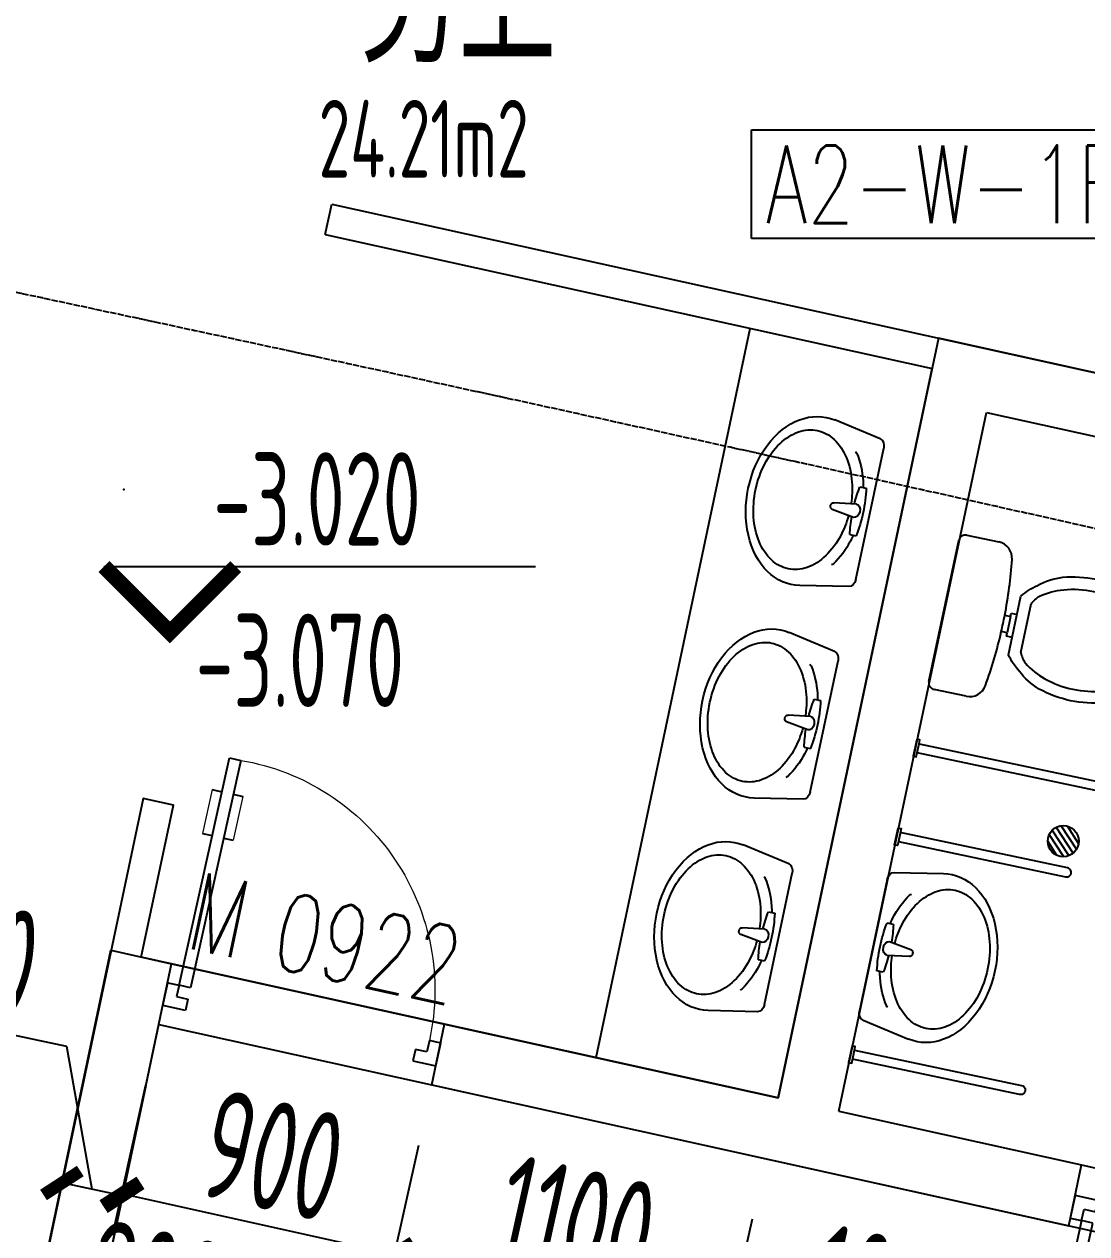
# Model space of a CAD drawing. Header units: millimetres. Extents: x 11639278 to 23698211, y -13072636 to -5537337.
# Drawn here: x 11786013 to 11789434, y -6320783 to -6316888 of the extents above; entities that cross this region are included whole.
import ezdxf
from ezdxf.enums import TextEntityAlignment as Align

# ---------------------------------------------------------------- set-up
doc = ezdxf.new("R2010")
doc.units = ezdxf.units.MM
doc.header["$LTSCALE"] = 10
doc.linetypes.add('A2-RI-F1$0$CENTER', pattern=[2, 1.25, -0.25, 0.25, -0.25])
doc.linetypes.add('A2-RI-F1$0$DOTE', pattern=[2.4200000000000004, 2, -0.2, 0.02, -0.2])
for name, color, linetype in [('A2-RB-F1$0$A-DIMS-100', 1, 'Continuous'), ('A2-RD-F1（少）$0$A-1-1-X-toilel$0$A-FIXT', 55, 'Continuous'), ('A2-RD-F1（少）$0$A-FIXT', 55, 'Continuous'), ('A2-RI-F1$0$$0$A-SYMB', 4, 'Continuous'), ('A2-RI-F1$0$$1$A-SYMB-NUMB-T', 4, 'Continuous'), ('A2-RI-F1$0$$3$A-SYMB', 4, 'Continuous'), ('A2-RI-F1$0$A-1-1-X-toilel$0$A-FIXT', 55, 'Continuous'), ('A2-RI-F1$0$A-DOOR', 32, 'Continuous'), ('A2-RI-F1$0$A-FIXT', 55, 'Continuous'), ('A2-RI-F1$0$A-GRID', 1, 'A2-RI-F1$0$CENTER'), ('A2-RI-F1$0$A-HATH-GRAY', 8, 'Continuous'), ('A2-RI-F1$0$A-STRS', 50, 'Continuous'), ('A2-RI-F1$0$A-SYMB-AREA', 4, 'Continuous'), ('A2-RI-F1$0$A-SYMB-DOOR', 4, 'Continuous'), ('A2-RI-F1$0$A-SYMB-NAME', 4, 'Continuous'), ('A2-RI-F1$0$A-WALL', 7, 'Continuous')]:
    doc.layers.add(name, color=color, linetype=linetype)
doc.layers.add('A2-RI-F1$0$A-X-AREA', color=6, linetype='Continuous', plot=False)
doc.styles.add('A2-RB-F1$0$XD2008', font='hzs.shx', dxfattribs={"width": 0.7, "bigfont": 'hztxt.shx'})
doc.styles.add('A2-RI-F1$0$$1$ECADI-TXT', font='simplex.shx', dxfattribs={"bigfont": 'hztxt.shx'})
doc.styles.add('A2-RI-F1$0$$5$XD2008', font='hzs.shx', dxfattribs={"width": 0.7, "bigfont": 'hztxt.shx'})
doc.styles.add('A2-RI-F1$0$ECADI', font='hzs.shx', dxfattribs={"width": 0.7, "bigfont": 'hztxt.shx'})
doc.styles.add('A2-RI-F1$0$ECADI-TXT', font='simplex.shx', dxfattribs={"bigfont": 'hztxt.shx'})
doc.dimstyles.new('A2-RB-F1$0$XD100$0', dxfattribs={"dimscale": 100, "dimtxt": 3.5, "dimasz": 1, "dimexe": 1, "dimexo": 2, "dimgap": 0.5, "dimtad": 1, "dimdec": 0, "dimdsep": 46, "dimtxsty": 'A2-RB-F1$0$XD2008', "dimblk1": 'A2-RB-F1$0$_ArchTick', "dimblk2": 'A2-RB-F1$0$_ArchTick', "dimsah": 1, "dimcen": 2.5, "dimclrt": 4, "dimaunit": 1, "dimadec": 0, "dimazin": 0, "dimtfac": 1, "dimtdec": 0, "dimtix": 1, "dimtmove": 1, "dimatfit": 3, "dimfxl": 0, "dimtolj": 1, "dimtzin": 0, "dimarcsym": 0})

# ---------------------------------------------------------------- blocks, each defined once
blk = doc.blocks.new('A2-RB-F1$0$_ArchTick')
at = {"color": 0, "linetype": 'ByBlock', "const_width": 0.4}
blk.add_lwpolyline([(-0.5, -0.5), (0.5, 0.5)], dxfattribs=at)
blk = doc.blocks.new('*D749')
at = {"layer": 'A2-RB-F1$0$A-DIMS-100', "color": 0, "lineweight": -2, "transparency": 16777216}
for p, q in [((11785867.9436871, -6321399.697139967), (11786029.5757336, -6321092.684179345)), ((11786029.5757336, -6321092.684179345), (11786743.87002325, -6321243.295160919)), ((11785684.60899052, -6321784.625865133), (11785790.75302203, -6321281.222495749)), ((11785880.25360327, -6321825.878087914), (11785986.39763479, -6321322.474718528)), ((11785770.12138072, -6321379.071028577), (11785965.76599347, -6321420.323251357))]:
    blk.add_line(p, q, dxfattribs=at)
at = {"layer": 'Defpoints', "color": 0, "transparency": 16777216}
for p in [(11785965.76599347, -6321420.323251357), (11785643.3457079, -6321980.32293079), (11785838.99032065, -6322021.575153571)]:
    blk.add_point(p, dxfattribs=at)
at = {"layer": 'A2-RB-F1$0$A-DIMS-100', "color": 0, "lineweight": -2, "transparency": 16777216, "xscale": 100, "yscale": 100, "zscale": 100}
for p, rotation in [((11785770.12138072, -6321379.071028577), 168.0934285198395), ((11785965.76599347, -6321420.323251357), 348.0934285198395)]:
    blk.add_blockref('A2-RB-F1$0$_ArchTick', p, dxfattribs=dict(at, rotation=rotation))
at = {"layer": 'A2-RB-F1$0$A-DIMS-100', "color": 4, "transparency": 16777216, "insert": (11786433.14407138, -6320947.830471266), "char_height": 350, "attachment_point": 5, "rotation": 348.09342851983945, "style": 'A2-RB-F1$0$XD2008'}
blk.add_mtext('\\A1;200', dxfattribs=at)
blk = doc.blocks.new('*D750')
at = {"layer": 'A2-RB-F1$0$A-DIMS-100', "color": 0, "lineweight": -2, "transparency": 16777216}
for p, q in [((11789332.71280617, -6320952.660434606), (11789233.81137822, -6321399.68624233)), ((11790211.48508955, -6321147.082841922), (11790112.5836616, -6321594.108649646)), ((11789255.4133239, -6321302.047336442), (11790134.18560728, -6321496.469743758))]:
    blk.add_line(p, q, dxfattribs=at)
at = {"layer": 'Defpoints', "color": 0, "transparency": 16777216}
for p in [(11789375.91669753, -6320757.382622832), (11790254.68898091, -6320951.805030148), (11790134.18560728, -6321496.469743758)]:
    blk.add_point(p, dxfattribs=at)
at = {"layer": 'A2-RB-F1$0$A-DIMS-100', "color": 0, "lineweight": -2, "transparency": 16777216, "xscale": 100, "yscale": 100, "zscale": 100}
for p, rotation in [((11789255.4133239, -6321302.047336442), 167.5246565419245), ((11790134.18560728, -6321496.469743758), 347.5246565419245)]:
    blk.add_blockref('A2-RB-F1$0$_ArchTick', p, dxfattribs=dict(at, rotation=rotation))
at = {"layer": 'A2-RB-F1$0$A-DIMS-100', "color": 4, "transparency": 16777216, "insert": (11789743.40384337, -6321179.571001854), "char_height": 350, "attachment_point": 5, "rotation": 347.5246565419245, "style": 'A2-RB-F1$0$XD2008'}
blk.add_mtext('\\A1;900', dxfattribs=at)
blk = doc.blocks.new('*D752')
at = {"layer": 'A2-RB-F1$0$A-DIMS-100', "color": 0, "lineweight": -2, "transparency": 16777216}
for p, q in [((11788356.26890054, -6320736.628843337), (11788257.36747259, -6321183.654651059)), ((11789332.69163691, -6320952.655751051), (11789233.79020896, -6321399.681558775)), ((11788278.96941827, -6321086.015745172), (11789255.39215464, -6321302.042652887))]:
    blk.add_line(p, q, dxfattribs=at)
at = {"layer": 'Defpoints', "color": 0, "transparency": 16777216}
for p in [(11788399.4727919, -6320541.351031562), (11789375.89552827, -6320757.377939276), (11789255.39215464, -6321302.042652887)]:
    blk.add_point(p, dxfattribs=at)
at = {"layer": 'A2-RB-F1$0$A-DIMS-100', "color": 0, "lineweight": -2, "transparency": 16777216, "xscale": 100, "yscale": 100, "zscale": 100}
for p, rotation in [((11788278.96941827, -6321086.015745172), 167.524656541905), ((11789255.39215464, -6321302.042652887), 347.524656541905)]:
    blk.add_blockref('A2-RB-F1$0$_ArchTick', p, dxfattribs=dict(at, rotation=rotation))
at = {"layer": 'A2-RB-F1$0$A-DIMS-100', "color": 4, "transparency": 16777216, "insert": (11788815.78516423, -6320974.341660783), "char_height": 350, "attachment_point": 5, "rotation": 347.524656541905, "style": 'A2-RB-F1$0$XD2008'}
blk.add_mtext('\\A1;1000', dxfattribs=at)
blk = doc.blocks.new('*D753')
at = {"layer": 'A2-RB-F1$0$A-DIMS-100', "color": 0, "lineweight": -2, "transparency": 16777216}
for p, q in [((11787282.19282506, -6320498.99679669), (11787183.29139711, -6320946.022604413)), ((11788356.26890054, -6320736.628843337), (11788257.36747259, -6321183.654651061)), ((11787204.89334279, -6320848.383698527), (11788278.96941827, -6321086.015745173))]:
    blk.add_line(p, q, dxfattribs=at)
at = {"layer": 'Defpoints', "color": 0, "transparency": 16777216}
for p in [(11787325.39671642, -6320303.718984916), (11788399.4727919, -6320541.351031562), (11788278.96941827, -6321086.015745173)]:
    blk.add_point(p, dxfattribs=at)
at = {"layer": 'A2-RB-F1$0$A-DIMS-100', "color": 0, "lineweight": -2, "transparency": 16777216, "xscale": 100, "yscale": 100, "zscale": 100}
for p, rotation in [((11787204.89334279, -6320848.383698527), 167.524656541926), ((11788278.96941827, -6321086.015745173), 347.524656541926)]:
    blk.add_blockref('A2-RB-F1$0$_ArchTick', p, dxfattribs=dict(at, rotation=rotation))
at = {"layer": 'A2-RB-F1$0$A-DIMS-100', "color": 4, "transparency": 16777216, "insert": (11787790.53575831, -6320747.512183603), "char_height": 350, "attachment_point": 5, "rotation": 347.52465654192605, "style": 'A2-RB-F1$0$XD2008'}
blk.add_mtext('\\A1;1100', dxfattribs=at)
blk = doc.blocks.new('*D754')
at = {"layer": 'A2-RB-F1$0$A-DIMS-100', "color": 0, "lineweight": -2, "transparency": 16777216}
for p, q in [((11786403.39456135, -6320304.568641402), (11786304.4931334, -6320751.594449127)), ((11787282.19282506, -6320498.996796688), (11787183.29139711, -6320946.022604413)), ((11786326.09507908, -6320653.95554324), (11787204.89334279, -6320848.383698526))]:
    blk.add_line(p, q, dxfattribs=at)
at = {"layer": 'Defpoints', "color": 0, "transparency": 16777216}
for p in [(11786446.59845271, -6320109.290829628), (11787325.39671642, -6320303.718984914), (11787204.89334279, -6320848.383698526)]:
    blk.add_point(p, dxfattribs=at)
at = {"layer": 'A2-RB-F1$0$A-DIMS-100', "color": 0, "lineweight": -2, "transparency": 16777216, "xscale": 100, "yscale": 100, "zscale": 100}
for p, rotation in [((11786326.09507908, -6320653.95554324), 167.5246565419612), ((11787204.89334279, -6320848.383698526), 347.5246565419612)]:
    blk.add_blockref('A2-RB-F1$0$_ArchTick', p, dxfattribs=dict(at, rotation=rotation))
at = {"layer": 'A2-RB-F1$0$A-DIMS-100', "color": 4, "transparency": 16777216, "insert": (11786814.09858871, -6320531.482082636), "char_height": 350, "attachment_point": 5, "rotation": 347.52465654196124, "style": 'A2-RB-F1$0$XD2008'}
blk.add_mtext('\\A1;900', dxfattribs=at)
blk = doc.blocks.new('*D755')
at = {"layer": 'A2-RB-F1$0$A-DIMS-100', "color": 0, "lineweight": -2, "transparency": 16777216}
for p, q in [((11786149.92426643, -6320180.315820662), (11785435.62997678, -6320029.70483909)), ((11786232.4360263, -6320640.294594467), (11786149.92426643, -6320180.315820662)), ((11786209.43328856, -6320264.695981447), (11786113.95585216, -6320717.511485984)), ((11786405.13035422, -6320305.959264072), (11786309.65291782, -6320758.774768607)), ((11786330.28455913, -6320660.926235778), (11786134.58749347, -6320619.662953155))]:
    blk.add_line(p, q, dxfattribs=at)
at = {"layer": 'Defpoints', "color": 0, "transparency": 16777216}
for p in [(11786250.69657118, -6320068.99891579), (11786446.39363684, -6320110.262198413), (11786134.58749347, -6320619.662953155)]:
    blk.add_point(p, dxfattribs=at)
at = {"layer": 'A2-RB-F1$0$A-DIMS-100', "color": 0, "lineweight": -2, "transparency": 16777216, "xscale": 100, "yscale": 100, "zscale": 100}
for p, rotation in [((11786134.58749347, -6320619.662953155), 168.0934285200111), ((11786330.28455913, -6320660.926235778), 348.0934285200112)]:
    blk.add_blockref('A2-RB-F1$0$_ArchTick', p, dxfattribs=dict(at, rotation=rotation))
at = {"layer": 'A2-RB-F1$0$A-DIMS-100', "color": 4, "transparency": 16777216, "insert": (11785839.19831455, -6319884.85113101), "char_height": 350, "attachment_point": 5, "rotation": 348.0934285200111, "style": 'A2-RB-F1$0$XD2008'}
blk.add_mtext('\\A1;200', dxfattribs=at)
blk = doc.blocks.new('A2-RI-F1$0$645YRTH')
at = {"layer": 'A2-RI-F1$0$$1$A-SYMB-NUMB-T', "color": 1}
for p, q in [((0, -350.0000000009313), (0, 0)), ((0, 0), (1750.000000150874, 0)), ((1750.000000150874, 0), (1750.000000150874, -350.0000000009313)), ((1750.000000150874, -350.0000000009313), (0, -350.0000000009313))]:
    blk.add_line(p, q, dxfattribs=at)
at = {"layer": 'A2-RI-F1$0$$1$A-SYMB-NUMB-T', "style": 'A2-RI-F1$0$$1$ECADI-TXT', "width": 0.7000000000745058}
blk.add_attdef('CODE', text='', height=250, dxfattribs=at).set_placement((750.0000000745058, -175.0000000009313), align=Align.MIDDLE_CENTER)
blk = doc.blocks.new('A2-RI-F1$0$$0$ECADI-TAG-HGHT（国标）')
at = {"color": 1}
blk.add_line((-2.121320343559546, 2.121320343559546), (11.76789873223262, 2.121320343559546), dxfattribs=at)
at = {"color": 1, "const_width": 0.5}
blk.add_lwpolyline([(-2.121320343559546, 2.121320343559546), (0, 0), (2.121320343559546, 2.121320343559546)], dxfattribs=at)
at = {"color": 1}
blk.add_point((-1.480769230769231, 4.6), dxfattribs=at)
at = {"style": 'A2-RI-F1$0$$5$XD2008', "width": 0.7}
blk.add_attdef('FL', text='', height=3, dxfattribs=at).set_placement((-2.688785023899595, 2.967328765217609), align=Align.RIGHT)
for tag, p in [('F.F.L.', (2.283611041903605, 2.967328765217609)), ('T.O.S.', (2.283611041903605, -1.104423031572336))]:
    blk.add_attdef(tag, p, '', height=3, dxfattribs=at)
blk = doc.blocks.new('A2-RI-F1$0$5erhfh')
at = {"layer": 'A2-RI-F1$0$A-SYMB-AREA', "style": 'A2-RI-F1$0$ECADI', "width": 0.7}
blk.add_attdef('340M2', text='', height=2.5, dxfattribs=at).set_placement((0, 1.25), align=Align.MIDDLE_LEFT)
at = {"layer": 'A2-RI-F1$0$A-SYMB-NAME', "style": 'A2-RI-F1$0$ECADI', "width": 0.7}
blk.add_attdef('CHINESENAME', (-12.29193252821193, 3.0875), '', height=4.5, dxfattribs=at)
blk = doc.blocks.new('A2-RI-F1$0$A-1-1-X-toilel$0$A-1-10-01~10(B1~wd)$0$A$C39426295')
at = {"layer": 'A2-RI-F1$0$A-1-1-X-toilel$0$A-FIXT'}
for p, q in [((488.4945671274327, 400.0000529871322, 4500.000000000013), (56.45459204772487, 400.0000529875979, 4500.000000000013)), ((29.20711274910718, 382.704184812028, 4500.000000000013), (-0.0002133985981345177, 227.0413712291047, 4500.000000000013)), ((193.7037553070113, 350.8004648503847, 4500.000000000013), (193.7037553065456, 371.4418433317915, 4500.000000000013)), ((250.4745795852505, 351.0705280229449, 4500.000000000013), (261.4745795880444, 278.7513892683201, 4500.000000000013)), ((294.4745795899071, 351.0705280234106, 4500.000000000013), (283.4745795875788, 278.752488065511, 4500.000000000013)), ((351.2454038686119, 350.8004648503847, 4500.000000000013), (351.2454038686119, 371.4418433317915, 4500.000000000013)), ((515.7420464260504, 382.7041848115623, 4500.000000000013), (544.9493725742213, 227.0413712291047, 4500.000000000013))]:
    blk.add_line(p, q, dxfattribs=at)
at = {"layer": 'A2-RI-F1$0$A-1-1-X-toilel$0$A-FIXT', "extrusion": (0, 0, -1)}
for centre, major_axis, ratio, start_param, end_param in [((56.45459204819053, 380.0000529875979, 4500.000000000013), (27.5000000003047, 1.584532990945647e-09), 0.7272727272676434, 3.277214619003459, 4.712388980421111), ((488.4945671274327, 380.0000529880635, 4500.000000000013), (27.49999999983112, -9.000444486873224e-10), 0.7272727272633275, 4.712388980357173, 6.147563341816026), ((266.9761914419942, 182.2340579549782, 4500.000000000013), (257.5018427586477, 1.059552544652701e-08), 0.7272727272655477, 3.959184585758328, 4.341951489243402), ((272.4745795875788, 171.9375282814726, 4500.000000000013), (272.6897837204385, 2.710022065991253e-07), 0.7272727266518706, 4.341951490301822, 4.41934678502359), ((272.4745795875788, 125.2272484749556, 4500.000000000013), (347.588270444544, -1.520704597525568e-08), 0.7272727273516814, 4.483781897982597, 4.712388980352602), ((272.4745795875788, 597.015059708152, 4500.000000000013), (347.5882704766664, 3.861576071816048e-09), 0.7272727272842059, 1.631073783587, 1.799403409150896), ((272.4745795880444, 351.0705280234106, 4500.000000000013), (22.0000000002289, 1.237908303654669e-09), 0.7272727272555041, 3.141592653655882, 6.283185307245675), ((272.4745795875788, 125.2272484749556, 4500.000000000013), (347.5882704811407, 2.605508531233118e-09), 0.7272727272751085, -1.570796326789714, -1.342189244443152), ((272.4745795875788, 597.015059708152, 4500.000000000013), (347.5882705534718, 3.145316282543536e-08), 0.7272727271261427, 1.342189244563349, 1.510518921195238), ((272.4745795875788, 171.9375282814726, 4500.000000000013), (272.6897833661853, 1.018285577360206e-07), 0.7272727274882769, -1.277754130047479, -1.200358835214891), ((277.972967733629, 182.2340579554439, 4500.000000000013), (257.5018427565484, -7.182811691572795e-09), 0.7272727272685225, -1.200358835643395, -0.8175919321537164), ((414.31564251706, 151.6791826151311, 4500.000000000013), (396.8197631844494, 2.028874503601595e-06), 0.7272727281736645, 3.737676922867439, 3.759410018160616), ((266.9761914415285, 168.4618620253168, 4500.000000000013), (227.2056963425946, 5.106563347226626e-09), 0.7272727272689086, 3.959184585738446, 4.341951489228707), ((272.4745795871131, 158.1653323513456, 4500.000000000013), (242.3936370587419, 1.138244318809454e-08), 0.7272727272346979, 4.341951489264275, 4.62959352509805), ((272.4745795871131, 158.1653323513456, 4500.000000000013), (242.3936370285943, 1.074678955656512e-08), 0.7272727273219654, -1.48800099320408, -1.200358835557764), ((277.972967733629, 168.4618620253168, 4500.000000000013), (227.2056963307689, 1.91302768773282e-08), 0.727272727292126, -1.200358835539811, -0.8175919320213831), ((130.6335166580975, 151.6791826151311, 4500.000000000013), (396.8197625484763, 7.99068900773132e-07), 0.7272727269232031, -0.6178173571333467, -0.5960842617328364), ((258.4837090726942, 175.0492683039047, 4500.000000000013), (214.7894211496992, -3.381451608253515e-09), 0.7272727272691979, 3.557590480720236, 3.959184585697382), ((272.4745795875788, 278.7519386671484, 4500.000000000013), (10.99999999996655, -6.210604946968998e-10), 0.7272727272688218, -6.870165156036556e-05, 3.141523951938233), ((286.4654501024634, 175.0492683039047, 4500.000000000013), (214.7894211508623, -1.719594871603682e-09), 0.7272727272722466, -0.8175919321304026, -0.4159978271614542), ((245.294118267484, 179.2870192779228, 4500.000000000013), (200.3700537005009, 3.141432402640573e-10), 0.7272727272759633, 3.141592653592641, 3.557590480739181), ((299.6550409081392, 179.2870192774571, 4500.000000000013), (200.3700537004522, -2.757677291603445e-09), 0.7272727272886609, -0.4159978271614841, -2.140865262845182e-11), ((272.4745795880444, 200.0000529875979, 4500.000000000013), (275.000000000025, 7.622097397686627e-11), 0.7272727272727985, -0.1356219653307993, 3.277214618921208), ((245.294118267484, 179.2870192779228, 4500.000000000013), (200.3700537005009, 3.133877259519672e-09), 0.7272727272514968, 2.725594826449745, 3.141592653611991), ((299.6550409081392, 179.2870192774571, 4500.000000000013), (200.3700537004523, 8.934533734277985e-10), 0.7272727272713133, 3.646194457473939e-12, 0.41599782715666), ((258.4837090726942, 183.5247702514753, 4500.000000000013), (214.7894211501557, -5.44413679121953e-10), 0.7272727272766517, 2.324000721469409, 2.725594826440325), ((286.4654501024634, 183.5247702514753, 4500.000000000013), (214.7894211506791, 3.225448354268744e-09), 0.7272727272797168, 0.415997827167915, 0.8175919321339258), ((266.9761914419942, 190.1121765300632, 4500.000000000013), (227.205696344469, -6.984352165769727e-09), 0.7272727272626863, 1.941233817942973, 2.324000721431076), ((277.9729677331634, 190.1121765300632, 4500.000000000013), (227.2056963376007, -8.168339581492439e-09), 0.7272727272747516, 0.8175919320827592, 1.200358835585929), ((272.4745795875788, 200.4087062040344, 4500.000000000013), (242.3936370481608, -2.121203518993618e-09), 0.7272727272653102, 1.570796326787364, 1.941233817959805), ((272.4745795875788, 200.4087062040344, 4500.000000000013), (242.3936370516785, 5.162117417089571e-09), 0.7272727272547561, 1.200358835642452, 1.570796326809217)]:
    blk.add_ellipse(centre, major_axis=major_axis, ratio=ratio, start_param=start_param, end_param=end_param, dxfattribs=at)
blk = doc.blocks.new('A2-RI-F1$0$door-1000')
for p, q in [((0.6493001440558146, 0.6470603530760854), (0.7083274303022336, 0.7058840215922828)), ((0.7083274303022336, 0.7058840215922828), (0.7083274303022336, 0.7058840215922828)), ((0.7083274303022336, 0.7058840215922828), (0.7671510987011061, 0.6468567355786945)), ((0.6787119787186384, 0.6175467101875256), (0.6493001440558146, 0.6470603530760854)), ((0.7082256213780056, 0.6469585443846881), (0.6787119787186384, 0.6175467101875256)), ((0.7376374560417389, 0.617444901379713), (0.7082256213780056, 0.6469585443846881)), ((0.7671510987011061, 0.6468567355786945), (0.7376374560417389, 0.617444901379713)), ((0.05902728531691537, 0.058823668749028), (-4.638422979041934e-10, 3.510649548843503e-10)), ((0.0884391195140779, 0.02931002574223385), (0.05902728531691537, 0.058823668749028)), ((-4.638422979041934e-10, 3.510649548843503e-10), (0.05882366746845946, -0.05902728554610803)), ((-4.638422979041934e-10, 3.510649548843503e-10), (-4.638422979041934e-10, 3.510649548843503e-10)), ((0.05892547639177792, -0.0001018084567476762), (0.0884391195140779, 0.02931002574223385)), ((0.05882366746845946, -0.05902728554610803), (0.08833731059166894, -0.02961545134712651)), ((0.08833731059166894, -0.02961545134712651), (0.05892547639177792, -0.0001018084567476762)), ((0.1178509532483076, -0.000203617149963975), (0.08833731059166894, -0.02961545134712651)), ((0.08833731059166894, -0.02961545134712651), (0.6765739950369607, -0.619888310551687)), ((0.7060876381601702, -0.5904764763545245), (0.1178509532483076, -0.000203617149963975)), ((0.5050864988024841, -0.3887795741884474), (0.5300519447773695, -0.3639002478448674)), ((0.4506074101691411, -0.4430707346164127), (0.4755728561449359, -0.4181914085038443)), ((0.6182652814331959, -0.502350123713768), (0.6432307274099003, -0.4774707974866033)), ((0.5637861927989434, -0.5566412841435522), (0.588751638309077, -0.5317619579127495)), ((0.6765739950369607, -0.619888310551687), (0.7060876381601702, -0.5904764763545245))]:
    blk.add_line(p, q)
at = {"lineweight": 13}
for p, q in [((0.6432307274099003, -0.4774707974866033), (0.5300519447773695, -0.3639002478448674)), ((0.5637861927989434, -0.5566412841435522), (0.4506074101691411, -0.4430707346164127))]:
    blk.add_line(p, q, dxfattribs=at)
blk.add_arc((0.1481008371338248, 0.02847035136255727), 0.833333333809029, 312.0349782215454, 44.97267390679077, dxfattribs=at)
blk = doc.blocks.new('A2-RI-F1$0$A1088D2A')
for p, q in [((-0.4300000000000068, 0), (0.4300000000000068, 0)), ((-0.4699999999999704, -0.235336267095184), (-0.4700000000000131, -0.0400000000000027)), ((0.4700000000000131, -0.03999999999999559), (0.4700000000000273, -0.2353362670951911)), ((-0.04999999999996874, -0.3957167111844767), (-0.04999999999998295, -0.3605386372609218)), ((0.05000000000001137, -0.3605386372609218), (0.04999999999999716, -0.3957167111844802)), ((-0.1762938147833138, -0.4309881117825811), (0.1809100379928869, -0.4309881117825811)), ((-0.06999999999997897, -0.3957167111844802), (-0.04999999999996874, -0.3957167111844767)), ((-0.06999999999999318, -0.4309881117825811), (-0.06999999999997897, -0.3957167111844802)), ((0.04999999999999716, -0.3957167111844802), (-0.04999999999996874, -0.3957167111844767)), ((0.04999999999999716, -0.3957167111844802), (0.07000000000000739, -0.3957167111844802)), ((0.07000000000000739, -0.3957167111844802), (0.07000000000000739, -0.4309881117825811)), ((-0.1484167180438694, -0.4997169248503378), (0.1484167180438694, -0.4997169248503378))]:
    blk.add_line(p, q)
for points in [[(0.002308111604786557, -1.35, -0.128380851963308), (-0.133145106430043, -1.314637976685676, -0.106267858386305), (-0.2593697823085719, -1.203377380979279, -0.0850651022026369), (-0.3381833015746485, -1.047009278842657, -0.07442225656738125), (-0.367760314940713, -0.8493990655887919, -0.07442225656738106), (-0.3381833015746487, -0.6517888523349271, -0.09398519693808477), (-0.2593697823085721, -0.5142866828826407, -0.0738717931688168), (-0.1762938147833138, -0.4309881117825811, -0.1309213330563596)], [(0.180910037992887, -0.4309881117825811, -0.07387179316881685), (0.2639860055181452, -0.5142866828826407, -0.09398519693808455), (0.3427995247842218, -0.6517888523349271, -0.0744222565673809), (0.3723765381502862, -0.8493990655887919, -0.07442225656738098), (0.3427995247842218, -1.047009278842656, -0.08506510220263751), (0.2639860055181452, -1.203377380979279, -0.106267858386305), (0.1377613296396161, -1.314637976685676, -0.1283808519633083), (0.002308111604786557, -1.35, -0.1309213330563591)], [(-0.1484167180438695, -0.4997169248503378, 0.07365400395430324), (-0.2043185169707629, -0.5395298440589007, 0.08506510220264732), (-0.2718499929185088, -0.6735140745154038, 0.07442225656737694), (-0.298175316120222, -0.8493990655887919, 0.07442225656738169), (-0.2718499929185058, -1.02528405666219, 0.08506510220263948), (-0.2043185169707648, -1.15926828711868, 0.1062678583862979), (-0.1014907335803409, -1.249905718790097, 0.1283808519633133), (-0.00230811160478661, -1.275798777969936, 0.1313960865787941)], [(0.1484167180438695, -0.4997169248503378, -0.07365400395430324), (0.2043185169707629, -0.5395298440589007, -0.08506510220264732), (0.2718499929185088, -0.6735140745154038, -0.07442225656737694), (0.298175316120222, -0.8493990655887919, -0.07442225656738169), (0.2718499929185058, -1.02528405666219, -0.08506510220263948), (0.2043185169707648, -1.15926828711868, -0.1062678583862979), (0.1014907335803409, -1.249905718790097, -0.1283808519633133), (0.002308111604786609, -1.275798777969936, -0.1313960865787941)]]:
    blk.add_lwpolyline(points, format="xyb")
for centre, radius, start, end in [((-0.4300000000000104, -0.0400000000000027), 0.0400000000000027, 89.99999999999491, 180), ((0.4300000000000104, -0.0400000000000027), 0.0400000000000027, 1.017777498068325e-11, 90.0000000000051), ((-0.3699999999999424, -0.2353362670952195), 0.1000000000000286, 179.9999999999796, 262.0681383419005), ((0.3700000000000063, -0.2353362670952266), 0.100000000000021, 277.931861658096, 2.035554996136651e-11), ((9.201519754475918e-13, 2.420261888217401), 2.781250000000108, 262.068138341904, 268.9699080231065), ((2.842084206866602e-14, 2.420261888217462), 2.781250000000046, 268.969908023125, 271.0300919768748), ((-8.704157186678607e-13, 2.420261888217535), 2.781250000000242, 271.0300919768929, 277.9318616580958)]:
    blk.add_arc(centre, radius, start, end)
blk = doc.blocks.new('A2-RI-F1$0$A1138DEA')
for p, q in [((-0.3927636137086615, 6.938893903907228e-18), (0.3927636137086615, 1.387778780781446e-17)), ((-0.4423044851607704, -0.04323967043957012), (-0.495408714521089, -0.4323967043957014)), ((0.4423044851607704, -0.0432396704395701), (0.495408714521089, -0.4323967043957014)), ((-0.1432196805109342, -0.1229989703421986), (-0.1432196805109342, -0.07139552413829253)), ((-0.0400000000042979, -0.1223238124105728), (-0.01999999999999605, -0.3031189123052189)), ((0.04000000000432635, -0.1223238124105728), (0.02000000000002444, -0.3031216592970014)), ((0.1432196805109342, -0.1229989703421986), (0.1432196805109342, -0.07139552413829253))]:
    blk.add_line(p, q)
for points in [[(-0.1432196805109342, -0.07139552413829253, -0.05721407740988281), (0, -0.05495333767752908, -0.05721407740988281), (0.1432196805109342, -0.07139552413829253, -0.08939163635842892)], [(-0.1432196805109342, -0.09549288078501045, 0.01935123864725767), (-0.1794910008482475, -0.1079872623795495, 0.09598487973281442), (-0.3302263031109938, -0.2028734967106221, 0.005433327307350601), (-0.3391695850187144, -0.2157528357154733, 0.0396768079174101)], [(-0.1432196805109342, -0.1229989703421986, 0.0421072784493531), (-0.03807097081942881, -0.1382933995871323, 0.04779628265507936)], [(0.03807100305846081, -0.1382933976414893, 0.04210726565028454), (0.1432196805109342, -0.1229989703421986, 0.08939163635842892)], [(0.1432196805109342, -0.09549288078501045, -0.01935123864725767), (0.1794910008482475, -0.1079872623795495, -0.09598487973281442), (0.3302263031109938, -0.2028734967106221, -0.005433327307350621), (0.3391695850187145, -0.2157528357154733, -0.0396768079174101)], [(-0.413728209128407, -0.5517825842742206, -0.1043760348732847), (-0.3826575721466482, -0.404564200196572, -0.1007372264283529), (-0.2925500222428626, -0.277487741738353, -0.0959848797327471), (-0.1595493456363305, -0.1937652614882986, -0.07203474914683745), (-0.03644752865323243, -0.1653808030430756, -0.09287503886144625)], [(0.03644758213753498, -0.165380807481476, -0.07203471854511913), (0.1595493456363305, -0.1937652614882986, -0.0959848797327471), (0.2925500222428627, -0.277487741738353, -0.1007372264283529), (0.3826575721466481, -0.404564200196572, -0.1043760348732848), (0.413728209128407, -0.5517825842742206, -0.1043760348732849), (0.382657572146648, -0.6990009683518695, -0.1007372264283531), (0.2925500222428627, -0.8260774268100881, -0.09598487973274651), (0.1595493456363302, -0.9097999070601427, -0.09287503886144569), (0, -0.9396940706774372, -0.09287503886144598), (-0.1595493456363306, -0.9097999070601426, -0.09598487973274758), (-0.2925500222428624, -0.8260774268100884, -0.1007372264283529), (-0.3826575721466482, -0.6990009683518689, -0.104376034873285), (-0.413728209128407, -0.5517825842742206, -0.1043760348732847)]]:
    blk.add_lwpolyline(points, format="xyb")
for centre, radius, start, end in [((-0.3927636137086615, -0.05), 0.05, 90, 172.2294337773191), ((0.3927636137086615, -0.04999999999999999), 0.05, 7.770566222680888, 90), ((1.4210854715202e-14, -0.1223238124105728), 0.04, 0, 180), ((1.4210854715202e-14, -0.3031202858011244), 0.02, 179.9960636902545, 359.9960649214303), ((0, -0.5), 0.5, 172.2294337773191, 7.770566222680937)]:
    blk.add_arc(centre, radius, start, end)
blk = doc.blocks.new('A2-RI-F1$0$ECADI-TAG-DOOR')
blk = doc.blocks.new('A2-RI-F1')
at = {"layer": 'A2-RI-F1$0$A-HATH-GRAY', "ltscale": 3}
h = blk.add_hatch(color=256, dxfattribs=at)
h.paths.add_polyline_path([(11790116.08440735, -6326355.420583756), (11789336.48704571, -6326175.721999056), (11789104.02789268, -6327140.176331323), (11789881.7562484, -6327327.629271274)], flags=17)
h.paths.add_polyline_path([(11784982.07750059, -6317845.927547015), (11785569.17010833, -6317969.710703944), (11785692.95326526, -6317382.618096206), (11785105.86065752, -6317258.834939277)])
h.paths.add_polyline_path([(11783331.63540817, -6325673.828983516), (11783918.72801591, -6325797.612140444), (11784042.51117283, -6325210.519532707), (11783455.4185651, -6325086.736375777)], flags=17)
h.paths.add_polyline_path([(11787538.95659537, -6310566.061386202), (11786168.76169603, -6310278.714510296), (11785797.41200836, -6312039.993362097), (11787167.60690771, -6312327.340238004)])
h.paths.add_polyline_path([(11778410.62245153, -6308757.447392059), (11777032.7416437, -6308509.562804598), (11776712.11847465, -6310280.778366802), (11778089.99928248, -6310528.662954263)])
h.paths.add_polyline_path([(11790242.3600651, -6324537.328204209), (11791465.11188933, -6319482.900487989), (11790976.76614521, -6319370.335921482), (11791211.09430416, -6318398.12723396), (11791992.60684113, -6318578.287661324), (11790534.71163159, -6324604.715762605)])
edge = h.paths.add_edge_path()
edge.add_arc((11715428.67205148, -6654719.330084357), 328247.9795160223, 79.92266014707627, 81.00674811684888, ccw=False)
edge.add_line((11772864.63270262, -6331535.409567832), (11773061.22478829, -6330451.810558354))
edge.add_line((11773061.22478829, -6330451.810558354), (11774438.40910733, -6330701.106125399))
edge.add_line((11774438.40910733, -6330701.106125399), (11774242.24376963, -6331784.782944146))
edge.add_arc((11720000.66023522, -6627501.219028139), 300649.8959829168, 78.2274827493768, 79.60609913589502, ccw=False)
edge.add_line((11781341.20636825, -6333175.383677858), (11781568.29230941, -6332098.352867032))
edge.add_line((11781568.29230941, -6332098.352867032), (11782938.28711665, -6332386.645067665))
edge.add_line((11782938.28711665, -6332386.645067665), (11782711.08888637, -6333464.210995262))
edge.add_arc((11720000.66025055, -6627501.218953365), 300649.8959065875, 77.05850786861481, 77.96068022842718, ccw=False)
edge.add_line((11787332.99463505, -6334488.050896065), (11787450.15923036, -6334001.944412149))
edge.add_line((11787450.15923036, -6334001.944412149), (11788229.75659201, -6334181.64299685))
edge.add_line((11788229.75659201, -6334181.64299685), (11788112.58213476, -6334667.770404884))
edge.add_line((11788112.58213476, -6334667.770404884), (11791758.17982042, -6335546.492573418))
edge.add_line((11791758.17982042, -6335546.492573418), (11791875.34972358, -6335060.364067676))
edge.add_line((11791875.34972358, -6335060.364067676), (11792167.69873419, -6335127.751036939))
edge.add_line((11792167.69873419, -6335127.751036939), (11793115.12148292, -6331196.970241321))
edge.add_line((11793115.12148292, -6331196.970241321), (11789518.12823036, -6330329.998559081))
edge.add_line((11789518.12823036, -6330329.998559081), (11789588.42323071, -6330038.350461305))
edge.add_line((11789588.42323071, -6330038.350461305), (11792893.76428709, -6330835.029860979))
edge.add_line((11792893.76428709, -6330835.029860979), (11793527.30042168, -6328206.553466046))
edge.add_line((11793527.30042168, -6328206.553466046), (11790221.95518572, -6327409.877326669))
edge.add_line((11790221.95518572, -6327409.877326669), (11790291.81084261, -6327117.872597164))
edge.add_line((11790291.81084261, -6327117.872597164), (11793598.84220926, -6327909.006524483))
edge.add_line((11793598.84220926, -6327909.006524483), (11793761.62991507, -6327234.339242093))
edge.add_line((11793761.62991507, -6327234.339242093), (11794248.8782661, -6327346.650857532))
edge.add_line((11794248.8782661, -6327346.650857532), (11795889.11156035, -6320541.454822238))
edge.add_line((11795889.11156035, -6320541.454822238), (11795401.86320933, -6320429.143206801))
edge.add_line((11795401.86320933, -6320429.143206801), (11795636.30384598, -6319456.961643168))
edge.add_line((11795636.30384598, -6319456.961643168), (11796415.78872992, -6319636.63310398))
edge.add_line((11796415.78872992, -6319636.63310398), (11794305.0862716, -6328393.767867261))
edge.add_line((11794305.0862716, -6328393.767867261), (11793818.89614066, -6328277.065346335))
edge.add_line((11793818.89614066, -6328277.065346335), (11793208.84808423, -6330808.106095122))
edge.add_line((11793208.84808423, -6330808.106095122), (11793694.92826932, -6330925.264351713))
edge.add_line((11793694.92826932, -6330925.264351713), (11792418.74809936, -6336220.03325031))
edge.add_arc((11720132.33392726, -6626770.158887025), 299407.249714115, 76.02894159591493, 81.04323988807005)
edge.add_line((11766746.75925568, -6331013.846135003), (11766739.78624526, -6330506.692948949))
at = {"layer": 'A2-RI-F1$0$A-GRID', "linetype": 'A2-RI-F1$0$DOTE'}
for radius, end in [(316699.9999999902, 81.4211013305842), (313399.9999999902, 81.42148232586808)]:
    blk.add_arc((11720000.63904913, -6627501.320939044), radius, 75.58928457788856, end, dxfattribs=at)
at = {"layer": 'A2-RI-F1$0$A-STRS'}
for p, q in [((11786487.86376854, -6319913.584121171), (11787366.66203225, -6320108.012276458)), ((11789417.16084411, -6320561.671230819), (11790295.95429674, -6320756.098321688))]:
    blk.add_line(p, q, dxfattribs=at)
at = {"layer": 'A2-RI-F1$0$A-WALL'}
for p, q in [((11786982.06559884, -6317564.901506656), (11787003.66754452, -6317467.262600768)), ((11787003.66754452, -6317467.262600768), (11790625.15765403, -6318268.492724304)), ((11786982.06559884, -6317564.901506656), (11788935.91884796, -6317997.178285777)), ((11788440.73810774, -6320345.644323105), (11788935.91884796, -6317997.178285778)), ((11788636.02554165, -6320388.850343295), (11789110.57362394, -6318138.237660202)), ((11789110.57362394, -6318138.237660202), (11791164.22273689, -6318592.593597314)), ((11785838.58479775, -6322023.498404375), (11786292.57633462, -6319870.378100977)), ((11786292.57633462, -6319870.378100977), (11786487.86376854, -6319913.584121171)), ((11786033.87623178, -6322066.685453433), (11786487.86376854, -6319913.584121171)), ((11787325.39671642, -6320303.718984915), (11787366.66203225, -6320108.012276458)), ((11787366.66203224, -6320108.012276458), (11788440.73810774, -6320345.644323105)), ((11787325.39671642, -6320303.718984916), (11789375.91669753, -6320757.382622831)), ((11788636.02554165, -6320388.850343295), (11789417.16084411, -6320561.671230819)), ((11789375.89552827, -6320757.377939277), (11789417.16084411, -6320561.671230818))]:
    blk.add_line(p, q, dxfattribs=at)
at = {"layer": 'A2-RI-F1$0$A-X-AREA'}
for points in [[(11785796.99660472, -6314950.638799582), (11791139.93376411, -6316132.728101594), (11790625.15765403, -6318268.492724304), (11788956.55150587, -6317899.324931547), (11788440.73810774, -6320345.644323105), (11786390.22005158, -6319891.981111074), (11786493.38334117, -6319402.714339922), (11786395.73962421, -6319381.111329827), (11785838.58479775, -6322023.498404375), (11784373.89904247, -6321699.595536449), (11785177.75669836, -6317887.184732893), (11785569.17010833, -6317969.710703945), (11785692.95318969, -6317382.618454608), (11785301.5581829, -6317300.096041983)], [(11785040.75692918, -6333970.733768817), (11785819.55882014, -6330642.587119502), (11786446.19202148, -6330774.451462088), (11788182.08200619, -6322541.742993057), (11786033.87623178, -6322066.685453433), (11786446.59845271, -6320109.290829628), (11791066.31852468, -6321131.372561729), (11790289.38967666, -6324342.924264331), (11789785.71117737, -6324226.825470929), (11789104.02789268, -6327140.176331323), (11790222.01231072, -6327409.640319638), (11789588.42280821, -6330038.350359473), (11789053.73503077, -6329909.476379937), (11788034.8572516, -6334136.718350675), (11787450.15923036, -6334001.944412149), (11787332.99463506, -6334488.050896057)]]:
    blk.add_lwpolyline(points, close=True, dxfattribs=at)
ref = blk.add_blockref('A2-RI-F1$0$5erhfh', (11788325.19649294, -6317320.59967041), dxfattribs=dict(xscale=100, yscale=100, zscale=100))
ref.add_attrib('340M2', '24.21m2', (11786961, -6317382), dxfattribs={"layer": 'A2-RI-F1$0$A-SYMB-AREA', "height": 250, "style": 'A2-RI-F1$0$ECADI', "width": 0.7})
ref.add_attrib('CHINESENAME', '男卫', (11787096.00324014, -6317011.849670291), dxfattribs={"layer": 'A2-RI-F1$0$A-SYMB-NAME', "height": 450, "style": 'A2-RI-F1$0$ECADI', "width": 0.7})
at = {"layer": 'A2-RI-F1$0$$0$A-SYMB'}
ref = blk.add_blockref('A2-RI-F1$0$$0$ECADI-TAG-HGHT（国标）', (11786482.11796564, -6318846.882034356), dxfattribs=dict(at, xscale=99.99999999938882, yscale=99.99999999938882, zscale=99.99999999938882))
ref.add_attrib('F.F.L.', '-3.020', (11786621.99464136, -6318566.872309876), dxfattribs={"layer": '0', "height": 300, "style": 'A2-RI-F1$0$$5$XD2008', "width": 0.6999999999999998})
ref.add_attrib('T.O.S.', '-3.070', (11786565.08510724, -6319086.595925585), dxfattribs={"layer": '0', "height": 300, "style": 'A2-RI-F1$0$$5$XD2008', "width": 0.6999999999999998})
at = {"layer": 'A2-RI-F1$0$$3$A-SYMB'}
ref = blk.add_blockref('A2-RI-F1$0$645YRTH', (11788354.99999993, -6317228.499999999), dxfattribs=at)
ref.add_attrib('CODE', 'A2-W-1F-12', dxfattribs={"layer": 'A2-RI-F1$0$$1$A-SYMB-NUMB-T', "height": 250, "style": 'A2-RI-F1$0$$1$ECADI-TXT', "width": 0.7000000000745058}).set_placement((11789217.70295745, -6317403.5), align=Align.MIDDLE_CENTER)
at = {"layer": 'A2-RI-F1$0$A-1-1-X-toilel$0$A-FIXT', "rotation": 258.0710516476637}
for p in [(11788400.48657215, -6318115.669868546, -4500.000000000013), (11788253.32501272, -6318800.026117459, -4500.000000000013), (11788105.83281492, -6319484.311225276, -4500.000000000013)]:
    blk.add_blockref('A2-RI-F1$0$A-1-1-X-toilel$0$A-1-10-01~10(B1~wd)$0$A$C39426295', p, dxfattribs=at)
at = {"layer": 'A2-RI-F1$0$A-1-1-X-toilel$0$A-FIXT', "xscale": -549.999999999237, "yscale": 400.0000000018503, "zscale": 549.9999999992549, "rotation": 78.09342853138598}
blk.add_blockref('A2-RI-F1$0$A1138DEA', (11788746.76890871, -6319854.019660966), dxfattribs=at)
at = {"layer": 'A2-RI-F1$0$A-DOOR'}
for p, xscale, yscale, zscale, rotation in [((11786459.13038136, -6320048.052064494), -899.9999997222274, 899.9999997241016, 899.9999997227686, 212.4256636151724), ((11789396.52818615, -6320659.524585569), 899.9999997221295, 899.9999997221295, 899.9999997221295, 302.6236495948197)]:
    blk.add_blockref('A2-RI-F1$0$door-1000', p, dxfattribs=dict(at, xscale=xscale, yscale=yscale, zscale=zscale, rotation=rotation))
at = {"layer": 'A2-RI-F1$0$A-FIXT', "xscale": 539.999999999155, "yscale": 539.999999999155, "zscale": 539.999999999155, "rotation": 78.09342853124808}
blk.add_blockref('A2-RI-F1$0$A1088D2A', (11788973.71696292, -6318777.685799798), dxfattribs=at)
at = {"layer": 'A2-RI-F1$0$A-SYMB-DOOR'}
ref = blk.add_blockref('A2-RI-F1$0$ECADI-TAG-DOOR', (11786777.82661667, -6320659.222822137, -333.3333333332655), dxfattribs=dict(at, xscale=100.0000000022357, yscale=100.0000000022357, zscale=100.0000000022357, rotation=348.0091345154107))
ref.add_attrib('门窗主编号1', 'M', dxfattribs={"height": 250.0000000002097, "rotation": 348.0091344277836, "style": 'A2-RI-F1$0$ECADI-TXT', "width": 0.6999999999999982}).set_placement((11786704.20093578, -6319898.907593157, -333.3333333332655), align=Align.RIGHT)
ref.add_attrib('门窗主编号2', '0922', (11786800.09019059, -6319923.591116322), dxfattribs={"height": 250.0000000002097, "rotation": 348.0091344277836, "style": 'A2-RI-F1$0$ECADI-TXT', "width": 0.6999999999999982})
blk = doc.blocks.new('A2-RD-F1（少）')
at = {"layer": 'A2-RD-F1（少）$0$A-FIXT'}
h = blk.add_hatch(dxfattribs=at)
h.set_pattern_fill('ANSI31', color=256, scale=5, angle=258.0928433683054, style=0)
h.set_pattern_definition([(303.0934285312442, (12404985.18142636, -6487848.091774411), (13.2997788614181, 8.667843286387699), [])])
h.paths.add_polyline_path([(11789347.78651803, -6319567.912891461, 1), (11789368.41815932, -6319470.064358625, 1)])
at = {"layer": 'A2-RD-F1（少）$0$A-1-1-X-toilel$0$A-FIXT'}
blk.add_line((11787854.87580598, -6320216.026262525), (11788350.0565462, -6317867.560225195), dxfattribs=at)
at = {"layer": 'A2-RD-F1（少）$0$A-FIXT'}
for points in [[(11788893.7541766, -6319205.390081756), (11788896.33313176, -6319193.15901515), (11788886.54827847, -6319191.095851019), (11788875.20087575, -6319244.912544072), (11788884.98572904, -6319246.975708207), (11788893.7541766, -6319205.390081756), (11789529.76959911, -6319339.495741535, -1.000002785864871), (11789523.58010672, -6319368.850301386), (11788887.56468422, -6319234.744641537)], [(11788827.3712464, -6319520.220697175), (11788824.79229124, -6319532.451763782), (11788815.00743795, -6319530.388599652), (11788826.35484065, -6319476.571906594), (11788836.13969394, -6319478.635070723), (11788827.3712464, -6319520.220697175), (11789365.53813608, -6319633.69471565, 1.000002785864871), (11789371.72762847, -6319604.340155797), (11788833.56073877, -6319490.866137391)], [(11788685.73627762, -6320191.94495302), (11788688.31523277, -6320179.713886413), (11788678.53037948, -6320177.650722284), (11788667.18297676, -6320231.467415335), (11788676.96783006, -6320233.530579468), (11788685.73627762, -6320191.94495302), (11789223.90316729, -6320305.41897151, -1.000002785864871), (11789217.7136749, -6320334.773531357), (11788679.54678523, -6320221.299512802)]]:
    blk.add_lwpolyline(points, format="xyb", dxfattribs=at)
blk.add_circle((11789358.10233867, -6319518.988625046), 50, dxfattribs=at)
blk = doc.blocks.new('A2-RB-F1')
at = {"layer": 'A2-RB-F1$0$A-DIMS-100'}
for base, p1, p2, angle, picture, middle in [((11786134.58749347, -6320619.662953155), (11786446.39363684, -6320110.262198413), (11786250.69657118, -6320068.99891579), 168.09342851990104, '*D755', (11786101.00000001, -6320170.000000007)), ((11785965.76599347, -6321420.323251357), (11785643.34570789, -6321980.32293079), (11785838.99032065, -6322021.57515357), 348.09342852001885, '*D749', (11786078.50000002, -6321103))]:
    dim = blk.add_linear_dim(base=base, p1=p1, p2=p2, angle=angle, dimstyle='A2-RB-F1$0$XD100$0', dxfattribs=at)
    dim.commit()
    dim.dimension.update_dxf_attribs({"geometry": picture, "text_midpoint": middle, "dimtype": 129})
for p1, p2, distance, picture, middle in [((11786446.59845271, -6320109.290829628), (11787325.39671642, -6320303.718984914), -557.8357404381214, '*D754', (11786814.09858871, -6320531.482082636)), ((11787325.39671642, -6320303.718984915), (11788399.4727919, -6320541.351031562), -557.8357404372122, '*D753', (11787790.53575831, -6320747.512183603)), ((11788399.4727919, -6320541.351031562), (11789375.89552827, -6320757.377939277), -557.8357404363029, '*D752', (11788815.78516423, -6320974.341660783)), ((11789375.91669753, -6320757.382622831), (11790254.68898091, -6320951.805030147), -557.8357404381214, '*D750', (11789743.40384337, -6321179.571001854))]:
    dim = blk.add_aligned_dim(p1=p1, p2=p2, distance=distance, dimstyle='A2-RB-F1$0$XD100$0', dxfattribs=at)
    dim.commit()
    dim.dimension.update_dxf_attribs({"geometry": picture, "text_midpoint": middle})

msp = doc.modelspace()

# ---------------------------------------------------------------- block references
for name in ['A2-RI-F1', 'A2-RB-F1', 'A2-RD-F1（少）']:
    msp.add_blockref(name, (0, 0))

doc.saveas('drawing.dxf')
